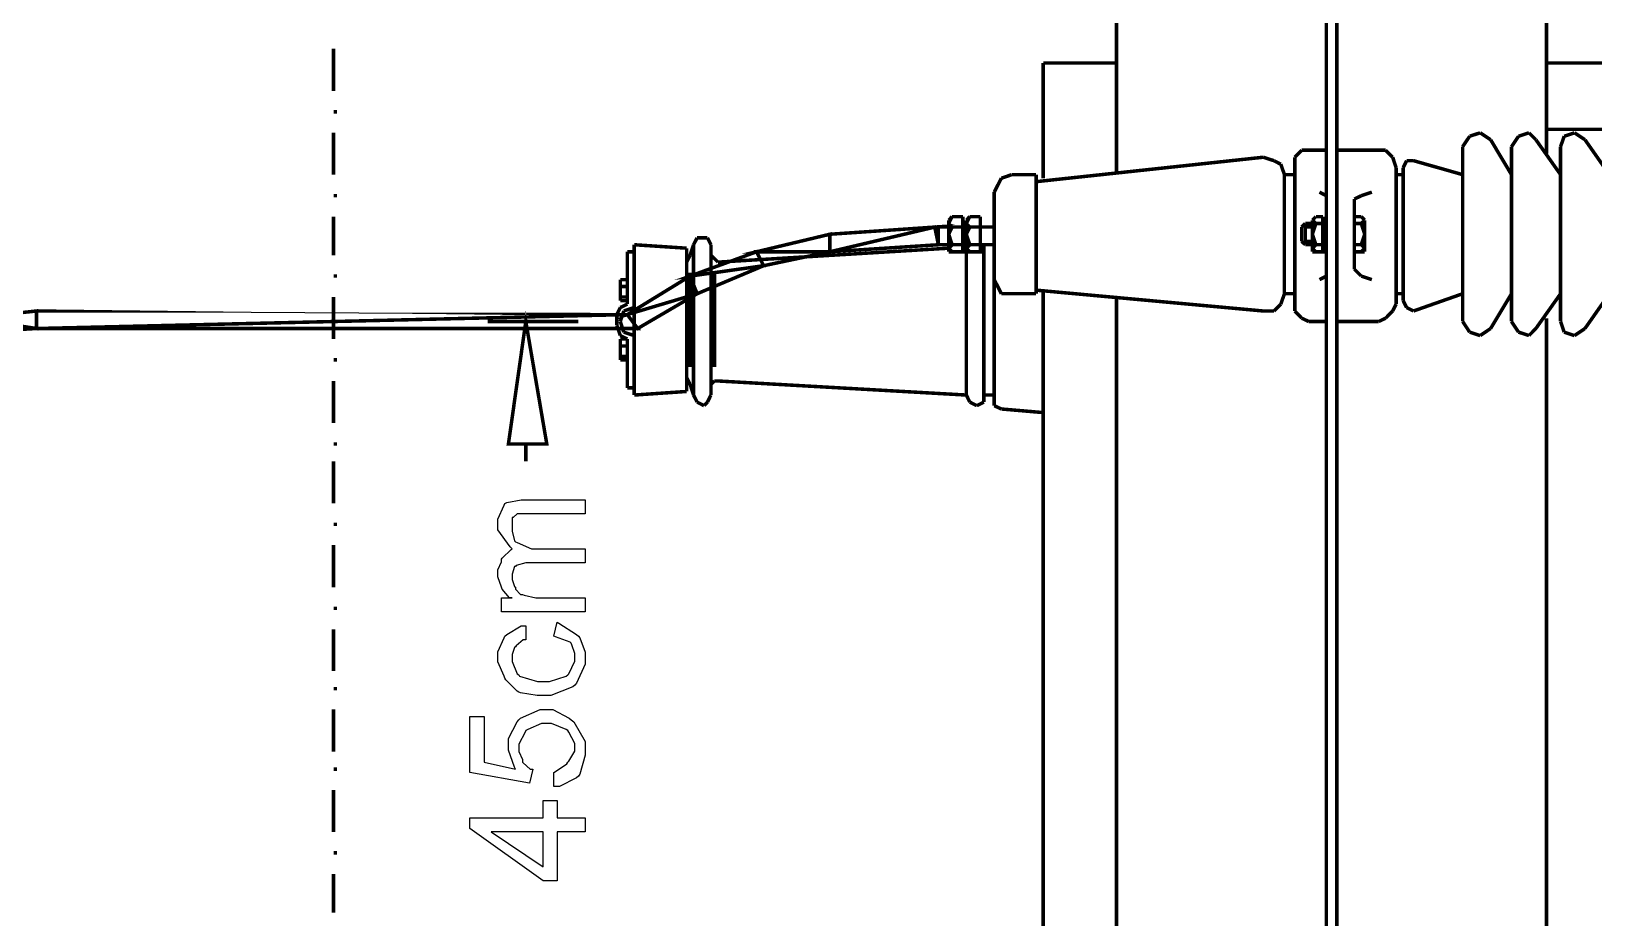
# Model space of a CAD drawing. Header units: metres. Extents: x 3290 to 4536, y 1562 to 1983.
# Drawn here: x 4166.3 to 4178.08, y 1717.11 to 1723.79 of the extents above; entities that cross this region are included whole.
import ezdxf

# ---------------------------------------------------------------- set-up
doc = ezdxf.new("R2010")
doc.units = ezdxf.units.M
for name, color, linetype in [('C00-00-00-BLACK', 7, 'Continuous'), ('C00-7E-FF', 150, 'Continuous'), ('CFF-00-00', 1, 'Continuous'), ('CFF-7E-00', 30, 'Continuous')]:
    doc.layers.add(name, color=color, linetype=linetype)

msp = doc.modelspace()

# ---------------------------------------------------------------- linework, layer by layer
at = {"layer": 'C00-00-00-BLACK', "const_width": 0.0263}
for points in [[(4177.723, 1722.865), (4177.723, 1735.792)], [(4174.483, 1722.734), (4174.483, 1732.554)], [(4176.064, 1726.761), (4176.064, 1704.884)], [(4176.143, 1726.761), (4176.143, 1704.884)], [(4168.582, 1723.339), (4168.582, 1723.656)], [(4173.93, 1722.681), (4173.93, 1723.549)], [(4174.483, 1723.549), (4173.93, 1723.549)], [(4174.483, 1722.734), (4174.483, 1723.549)], [(4174.483, 1722.734), (4174.483, 1723.549)], [(4177.723, 1723.549), (4180.305, 1723.549)], [(4168.582, 1723.181), (4168.609, 1723.181)], [(4168.582, 1722.708), (4168.582, 1723.023)], [(4177.144, 1722.997), (4177.091, 1722.918)], [(4177.223, 1723.023), (4177.144, 1722.997)], [(4177.302, 1722.971), (4177.223, 1723.023)], [(4177.302, 1722.971), (4177.459, 1722.708)], [(4177.512, 1722.997), (4177.459, 1722.918)], [(4177.591, 1723.023), (4177.512, 1722.997)], [(4177.643, 1722.971), (4177.591, 1723.023)], [(4177.643, 1722.971), (4177.829, 1722.708)], [(4177.723, 1723.049), (4179.805, 1723.049)], [(4177.856, 1722.997), (4177.829, 1722.918)], [(4177.934, 1723.023), (4177.856, 1722.997)], [(4178.013, 1722.971), (4177.934, 1723.023)], [(4178.013, 1722.971), (4178.197, 1722.708)], [(4173.877, 1722.655), (4175.589, 1722.839)], [(4175.669, 1722.813), (4175.589, 1722.839)], [(4175.878, 1722.892), (4175.826, 1722.839)], [(4175.826, 1722.839), (4175.826, 1722.76)], [(4175.931, 1722.892), (4175.878, 1722.892)], [(4176.064, 1722.892), (4175.931, 1722.892)], [(4176.459, 1722.892), (4176.143, 1722.892)], [(4176.511, 1722.892), (4176.459, 1722.892)], [(4176.564, 1722.839), (4176.511, 1722.892)], [(4176.59, 1722.76), (4176.564, 1722.839)], [(4177.091, 1721.602), (4177.091, 1722.918)], [(4177.459, 1721.602), (4177.459, 1722.918)], [(4177.829, 1721.602), (4177.829, 1722.918)], [(4173.694, 1722.708), (4173.615, 1722.681)], [(4173.877, 1722.708), (4173.694, 1722.708)], [(4173.877, 1721.811), (4173.877, 1722.708)], [(4175.721, 1722.786), (4175.669, 1722.813)], [(4175.748, 1722.708), (4175.721, 1722.786)], [(4175.748, 1722.708), (4175.826, 1722.708)], [(4175.748, 1721.811), (4175.748, 1722.708)], [(4175.826, 1721.733), (4175.826, 1722.76)], [(4176.59, 1721.733), (4176.59, 1722.76)], [(4176.59, 1722.708), (4176.643, 1722.708)], [(4176.669, 1722.813), (4176.643, 1722.76)], [(4176.643, 1721.759), (4176.643, 1722.76)], [(4176.721, 1722.813), (4176.669, 1722.813)], [(4177.091, 1722.708), (4176.721, 1722.813)], [(4173.588, 1722.629), (4173.561, 1722.576)], [(4173.615, 1722.681), (4173.588, 1722.629)], [(4168.582, 1722.549), (4168.609, 1722.549)], [(4173.561, 1721.917), (4173.561, 1722.576)], [(4176.064, 1722.549), (4176.012, 1722.576)], [(4176.327, 1722.549), (4176.275, 1722.524)], [(4176.275, 1722.524), (4176.275, 1722.445)], [(4176.407, 1722.576), (4176.327, 1722.549)], [(4168.582, 1722.101), (4168.582, 1722.392)], [(4173.244, 1722.392), (4173.218, 1722.34)], [(4173.244, 1722.392), (4173.218, 1722.365)], [(4173.218, 1722.127), (4173.218, 1722.365)], [(4173.325, 1722.392), (4173.244, 1722.392)], [(4173.325, 1722.34), (4173.325, 1722.392)], [(4173.325, 1722.392), (4173.325, 1722.365)], [(4173.325, 1722.365), (4173.325, 1722.127)], [(4173.377, 1722.392), (4173.351, 1722.34)], [(4173.377, 1722.392), (4173.351, 1722.365)], [(4173.351, 1722.365), (4173.351, 1722.127)], [(4173.456, 1722.392), (4173.377, 1722.392)], [(4173.456, 1722.34), (4173.456, 1722.392)], [(4173.456, 1722.392), (4173.456, 1722.365)], [(4173.456, 1722.365), (4173.456, 1722.127)], [(4175.985, 1722.392), (4175.959, 1722.365)], [(4175.985, 1722.392), (4175.959, 1722.365)], [(4175.959, 1722.365), (4175.985, 1722.34)], [(4175.959, 1722.127), (4175.959, 1722.365)], [(4176.038, 1722.392), (4175.985, 1722.392)], [(4176.038, 1722.365), (4176.038, 1722.392)], [(4176.038, 1722.392), (4176.038, 1722.365)], [(4176.038, 1722.34), (4176.038, 1722.365)], [(4176.038, 1722.365), (4176.064, 1722.365)], [(4176.038, 1722.127), (4176.038, 1722.365)], [(4176.275, 1722.445), (4176.275, 1722.049)], [(4176.327, 1722.392), (4176.275, 1722.392)], [(4176.353, 1722.365), (4176.327, 1722.392)], [(4176.327, 1722.392), (4176.353, 1722.365)], [(4176.327, 1722.34), (4176.353, 1722.365)], [(4176.353, 1722.365), (4176.353, 1722.127)], [(4171.322, 1722.232), (4171.295, 1722.18)], [(4171.374, 1722.232), (4171.322, 1722.232)], [(4171.4, 1722.232), (4171.374, 1722.232)], [(4171.426, 1722.18), (4171.4, 1722.232)], [(4173.14, 1722.313), (4173.14, 1722.18)], [(4173.14, 1722.313), (4173.218, 1722.313)], [(4173.14, 1722.313), (4173.14, 1722.18)], [(4173.218, 1722.34), (4173.244, 1722.313)], [(4173.244, 1722.313), (4173.218, 1722.259)], [(4173.218, 1722.259), (4173.244, 1722.18)], [(4173.244, 1722.313), (4173.325, 1722.313)], [(4173.244, 1722.313), (4173.325, 1722.313)], [(4173.325, 1722.313), (4173.325, 1722.34)], [(4173.325, 1722.259), (4173.325, 1722.313)], [(4173.325, 1722.313), (4173.351, 1722.313)], [(4173.325, 1722.313), (4173.351, 1722.313)], [(4173.325, 1722.18), (4173.325, 1722.259)], [(4173.351, 1722.34), (4173.377, 1722.313)], [(4173.377, 1722.313), (4173.351, 1722.259)], [(4173.351, 1722.259), (4173.377, 1722.18)], [(4173.377, 1722.313), (4173.456, 1722.313)], [(4173.377, 1722.313), (4173.456, 1722.313)], [(4173.456, 1722.313), (4173.456, 1722.34)], [(4173.456, 1722.259), (4173.456, 1722.313)], [(4173.456, 1722.313), (4173.561, 1722.313)], [(4173.456, 1722.18), (4173.456, 1722.259)], [(4175.905, 1722.34), (4175.878, 1722.313)], [(4175.878, 1722.313), (4175.878, 1722.206)], [(4175.959, 1722.34), (4175.905, 1722.34)], [(4175.905, 1722.18), (4175.905, 1722.34)], [(4175.959, 1722.313), (4175.905, 1722.313)], [(4175.985, 1722.34), (4175.959, 1722.259)], [(4175.959, 1722.259), (4175.985, 1722.18)], [(4176.038, 1722.34), (4175.985, 1722.34)], [(4176.038, 1722.259), (4176.038, 1722.34)], [(4176.038, 1722.18), (4176.038, 1722.259)], [(4176.327, 1722.34), (4176.275, 1722.34)], [(4176.353, 1722.259), (4176.327, 1722.34)], [(4176.327, 1722.18), (4176.353, 1722.259)], [(4170.848, 1722.127), (4170.796, 1722.127)], [(4170.796, 1721.733), (4170.796, 1722.127)], [(4170.848, 1722.18), (4171.243, 1722.154)], [(4170.848, 1721.048), (4170.848, 1722.18)], [(4171.243, 1721.075), (4171.243, 1722.154)], [(4171.295, 1722.18), (4171.269, 1722.101)], [(4171.295, 1721.048), (4171.295, 1722.18)], [(4171.426, 1722.18), (4171.426, 1722.101)], [(4171.426, 1721.048), (4171.426, 1722.18)], [(4173.218, 1722.154), (4171.479, 1722.049)], [(4173.14, 1722.18), (4173.218, 1722.18)], [(4173.244, 1722.18), (4173.218, 1722.154)], [(4173.218, 1722.154), (4173.244, 1722.127)], [(4173.244, 1722.127), (4173.218, 1722.127)], [(4173.244, 1722.18), (4173.325, 1722.18)], [(4173.325, 1722.18), (4173.244, 1722.18)], [(4173.325, 1722.127), (4173.244, 1722.127)], [(4173.351, 1722.18), (4173.325, 1722.18)], [(4173.325, 1722.18), (4173.351, 1722.18)], [(4173.351, 1722.18), (4173.325, 1722.18)], [(4173.325, 1722.154), (4173.325, 1722.18)], [(4173.325, 1722.127), (4173.325, 1722.154)], [(4173.325, 1722.127), (4173.351, 1722.127)], [(4173.377, 1722.18), (4173.351, 1722.154)], [(4173.351, 1722.154), (4173.377, 1722.127)], [(4173.351, 1722.127), (4173.351, 1721.048)], [(4173.351, 1722.127), (4173.377, 1722.127)], [(4173.377, 1722.18), (4173.456, 1722.18)], [(4173.456, 1722.18), (4173.377, 1722.18)], [(4173.456, 1722.127), (4173.377, 1722.127)], [(4173.456, 1722.18), (4173.561, 1722.18)], [(4173.456, 1722.154), (4173.456, 1722.18)], [(4173.456, 1722.127), (4173.456, 1722.154)], [(4173.456, 1722.127), (4173.483, 1722.127)], [(4173.483, 1722.18), (4173.483, 1721.048)], [(4173.483, 1722.18), (4173.509, 1722.18)], [(4173.561, 1722.18), (4173.483, 1722.18)], [(4173.483, 1722.18), (4173.509, 1722.18)], [(4173.561, 1722.18), (4173.561, 1721.022)], [(4175.878, 1722.206), (4175.905, 1722.18)], [(4175.959, 1722.206), (4175.905, 1722.206)], [(4175.959, 1722.18), (4175.905, 1722.18)], [(4175.985, 1722.18), (4175.959, 1722.154)], [(4175.959, 1722.154), (4175.985, 1722.127)], [(4175.985, 1722.127), (4175.959, 1722.127)], [(4176.038, 1722.18), (4175.985, 1722.18)], [(4176.038, 1722.127), (4175.985, 1722.127)], [(4176.038, 1722.154), (4176.038, 1722.18)], [(4176.038, 1722.127), (4176.038, 1722.154)], [(4176.038, 1722.127), (4176.064, 1722.127)], [(4176.038, 1722.127), (4176.064, 1722.127)], [(4176.327, 1722.18), (4176.275, 1722.18)], [(4176.275, 1722.127), (4176.327, 1722.127)], [(4176.353, 1722.154), (4176.327, 1722.18)], [(4176.327, 1722.127), (4176.353, 1722.154)], [(4176.327, 1722.127), (4176.353, 1722.127)], [(4171.269, 1722.101), (4171.243, 1722.049)], [(4171.426, 1722.101), (4171.453, 1722.075)], [(4171.453, 1722.075), (4171.479, 1722.049)], [(4176.275, 1722.049), (4176.275, 1721.996)], [(4168.582, 1721.944), (4168.609, 1721.944)], [(4170.743, 1721.917), (4170.796, 1721.917)], [(4170.743, 1721.917), (4170.743, 1721.865)], [(4170.743, 1721.917), (4170.743, 1721.891)], [(4170.743, 1721.759), (4170.743, 1721.891)], [(4171.269, 1721.26), (4171.269, 1721.97)], [(4171.453, 1721.26), (4171.453, 1721.97)], [(4173.561, 1721.917), (4173.588, 1721.865)], [(4176.012, 1721.917), (4176.064, 1721.944)], [(4176.275, 1721.996), (4176.327, 1721.944)], [(4176.327, 1721.944), (4176.407, 1721.917)], [(4168.582, 1721.47), (4168.582, 1721.786)], [(4170.743, 1721.865), (4170.796, 1721.865)], [(4170.743, 1721.865), (4170.743, 1721.786)], [(4170.743, 1721.786), (4170.743, 1721.759)], [(4170.743, 1721.786), (4170.796, 1721.786)], [(4173.588, 1721.865), (4173.615, 1721.811)], [(4173.615, 1721.811), (4173.694, 1721.811)], [(4173.694, 1721.811), (4173.877, 1721.811)], [(4173.877, 1721.838), (4175.589, 1721.681)], [(4173.93, 1721.838), (4173.93, 1716.257)], [(4174.483, 1716.31), (4174.483, 1721.786)], [(4175.721, 1721.733), (4175.748, 1721.811)], [(4175.748, 1721.811), (4175.826, 1721.811)], [(4176.59, 1721.811), (4176.643, 1721.811)], [(4177.091, 1721.811), (4176.721, 1721.681)], [(4177.302, 1721.549), (4177.459, 1721.811)], [(4177.643, 1721.549), (4177.829, 1721.811)], [(4178.013, 1721.549), (4178.197, 1721.811)], [(4170.743, 1721.707), (4170.717, 1721.654)], [(4170.717, 1721.654), (4170.717, 1721.575)], [(4170.743, 1721.759), (4170.796, 1721.759)], [(4170.743, 1721.759), (4170.769, 1721.759)], [(4170.796, 1721.733), (4170.743, 1721.707)], [(4170.769, 1721.681), (4170.743, 1721.602)], [(4170.848, 1721.707), (4170.769, 1721.681)], [(4175.589, 1721.681), (4175.669, 1721.681)], [(4175.669, 1721.681), (4175.721, 1721.733)], [(4175.826, 1721.733), (4175.826, 1721.681)], [(4175.826, 1721.681), (4175.878, 1721.627)], [(4176.511, 1721.627), (4176.564, 1721.681)], [(4176.564, 1721.681), (4176.59, 1721.733)], [(4176.643, 1721.759), (4176.669, 1721.707)], [(4176.669, 1721.707), (4176.721, 1721.681)], [(4170.717, 1721.575), (4170.743, 1721.496)], [(4170.743, 1721.602), (4170.769, 1721.522)], [(4175.878, 1721.627), (4175.931, 1721.602)], [(4176.064, 1721.602), (4175.931, 1721.602)], [(4176.459, 1721.602), (4176.143, 1721.602)], [(4176.459, 1721.602), (4176.511, 1721.627)], [(4177.091, 1721.602), (4177.144, 1721.522)], [(4177.223, 1721.496), (4177.302, 1721.549)], [(4177.459, 1721.602), (4177.512, 1721.522)], [(4177.591, 1721.496), (4177.643, 1721.549)], [(4177.723, 1716.469), (4177.723, 1721.627)], [(4177.829, 1721.602), (4177.856, 1721.522)], [(4177.934, 1721.496), (4178.013, 1721.549)], [(4170.743, 1721.496), (4170.796, 1721.47)], [(4170.743, 1721.47), (4170.743, 1721.444)], [(4170.743, 1721.47), (4170.743, 1721.418)], [(4170.743, 1721.47), (4170.796, 1721.47)], [(4170.743, 1721.313), (4170.743, 1721.444)], [(4170.743, 1721.418), (4170.743, 1721.338)], [(4170.743, 1721.418), (4170.796, 1721.418)], [(4170.769, 1721.522), (4170.848, 1721.496)], [(4170.796, 1721.102), (4170.796, 1721.47)], [(4177.144, 1721.522), (4177.223, 1721.496)], [(4177.512, 1721.522), (4177.591, 1721.496)], [(4177.856, 1721.522), (4177.934, 1721.496)], [(4168.582, 1721.313), (4168.609, 1721.313)], [(4170.743, 1721.338), (4170.743, 1721.313)], [(4170.743, 1721.338), (4170.796, 1721.338)], [(4170.743, 1721.313), (4170.769, 1721.313)], [(4170.743, 1721.313), (4170.796, 1721.313)], [(4171.269, 1721.129), (4171.243, 1721.181)], [(4168.582, 1720.837), (4168.582, 1721.154)], [(4170.848, 1721.102), (4170.796, 1721.102)], [(4170.848, 1721.048), (4171.243, 1721.075)], [(4171.295, 1721.048), (4171.269, 1721.129)], [(4171.426, 1721.129), (4171.453, 1721.154)], [(4171.426, 1721.048), (4171.426, 1721.129)], [(4171.453, 1721.154), (4171.479, 1721.154)], [(4173.351, 1721.048), (4171.479, 1721.154)], [(4171.295, 1721.048), (4171.322, 1720.995)], [(4171.322, 1720.995), (4171.374, 1720.968)], [(4171.374, 1720.968), (4171.4, 1720.995)], [(4171.4, 1720.995), (4171.426, 1721.048)], [(4173.351, 1721.048), (4173.377, 1720.995)], [(4173.351, 1721.048), (4173.377, 1720.995)], [(4173.377, 1720.995), (4173.43, 1720.968)], [(4173.377, 1720.995), (4173.43, 1720.968)], [(4173.43, 1720.968), (4173.483, 1720.995)], [(4173.43, 1720.968), (4173.483, 1720.995)], [(4173.483, 1720.995), (4173.483, 1721.048)], [(4173.483, 1721.048), (4173.561, 1721.048)], [(4173.561, 1721.048), (4173.483, 1721.048)], [(4173.483, 1720.995), (4173.483, 1721.048)], [(4173.561, 1721.022), (4173.561, 1720.968)], [(4173.561, 1720.968), (4173.615, 1720.943)], [(4173.93, 1720.916), (4173.615, 1720.943)], [(4173.93, 1720.916), (4173.615, 1720.943)], [(4168.582, 1720.68), (4168.609, 1720.68)], [(4168.582, 1720.232), (4168.582, 1720.549)], [(4168.582, 1720.075), (4168.609, 1720.075)], [(4168.582, 1719.6), (4168.582, 1719.918)], [(4168.582, 1719.442), (4168.609, 1719.442)], [(4168.582, 1718.969), (4168.582, 1719.284)], [(4168.582, 1718.837), (4168.609, 1718.837)], [(4168.582, 1718.362), (4168.582, 1718.68)], [(4168.582, 1718.231), (4168.609, 1718.231)], [(4168.582, 1717.758), (4168.582, 1718.073)], [(4168.582, 1717.6), (4168.609, 1717.6)], [(4168.582, 1717.151), (4168.582, 1717.442)]]:
    msp.add_lwpolyline(points, dxfattribs=at)
at = {"layer": 'C00-7E-FF', "const_width": 0.0263}
msp.add_lwpolyline([(4169.9, 1720.68), (4170.189, 1720.68), (4170.031, 1721.602), (4169.9, 1720.68)], close=True, dxfattribs=at)
for points in [[(4170.427, 1721.602), (4169.743, 1721.602)], [(4170.031, 1720.68), (4170.031, 1720.549)]]:
    msp.add_lwpolyline(points, dxfattribs=at)
at = {"layer": 'C00-7E-FF'}
msp.add_lwpolyline([(4169.9, 1720.68), (4170.189, 1720.68), (4170.031, 1721.602), (4169.9, 1720.68)], close=True, dxfattribs=at)
at = {"layer": 'CFF-00-00', "const_width": 0.0263}
for points in [[(4172.322, 1722.259), (4172.322, 1722.127), (4171.77, 1722.127), (4172.322, 1722.259)], [(4173.14, 1722.18), (4173.113, 1722.313), (4172.322, 1722.127), (4173.14, 1722.18)], [(4173.113, 1722.313), (4172.322, 1722.127), (4172.322, 1722.259), (4173.113, 1722.313)], [(4171.77, 1722.127), (4171.823, 1722.022), (4171.269, 1721.944), (4171.77, 1722.127)], [(4172.322, 1722.127), (4171.77, 1722.127), (4171.823, 1722.022), (4172.322, 1722.127)], [(4171.823, 1722.022), (4171.269, 1721.944), (4171.322, 1721.811), (4171.823, 1722.022)], [(4171.269, 1721.944), (4171.322, 1721.811), (4170.796, 1721.654), (4171.269, 1721.944)], [(4171.322, 1721.811), (4170.796, 1721.654), (4170.874, 1721.549), (4171.322, 1721.811)], [(4166.343, 1721.681), (4166.343, 1721.549), (4165.843, 1721.627), (4166.343, 1721.681)], [(4170.796, 1721.654), (4166.343, 1721.549), (4166.343, 1721.681), (4170.796, 1721.654)], [(4170.874, 1721.549), (4170.796, 1721.654), (4166.343, 1721.549), (4170.874, 1721.549)], [(4166.343, 1721.549), (4165.843, 1721.627), (4165.869, 1721.522), (4166.343, 1721.549)]]:
    msp.add_lwpolyline(points, close=True, dxfattribs=at)
at = {"layer": 'CFF-00-00'}
for points in [[(4172.322, 1722.259), (4172.322, 1722.127), (4171.77, 1722.127), (4172.322, 1722.259)], [(4173.14, 1722.18), (4173.113, 1722.313), (4172.322, 1722.127), (4173.14, 1722.18)], [(4173.113, 1722.313), (4172.322, 1722.127), (4172.322, 1722.259), (4173.113, 1722.313)], [(4171.77, 1722.127), (4171.823, 1722.022), (4171.269, 1721.944), (4171.77, 1722.127)], [(4172.322, 1722.127), (4171.77, 1722.127), (4171.823, 1722.022), (4172.322, 1722.127)], [(4171.823, 1722.022), (4171.269, 1721.944), (4171.322, 1721.811), (4171.823, 1722.022)], [(4171.269, 1721.944), (4171.322, 1721.811), (4170.796, 1721.654), (4171.269, 1721.944)], [(4171.322, 1721.811), (4170.796, 1721.654), (4170.874, 1721.549), (4171.322, 1721.811)], [(4166.343, 1721.681), (4166.343, 1721.549), (4165.843, 1721.627), (4166.343, 1721.681)], [(4170.796, 1721.654), (4166.343, 1721.549), (4166.343, 1721.681), (4170.796, 1721.654)], [(4166.343, 1721.549), (4165.843, 1721.627), (4165.869, 1721.522), (4166.343, 1721.549)], [(4170.874, 1721.549), (4170.796, 1721.654), (4166.343, 1721.549), (4170.874, 1721.549)]]:
    msp.add_lwpolyline(points, close=True, dxfattribs=at)
at = {"layer": 'CFF-7E-00'}
for points in [[(4170.479, 1719.416), (4169.848, 1719.416), (4169.848, 1719.521), (4169.927, 1719.521), (4169.907, 1719.521), (4169.853, 1719.587), (4169.848, 1719.6), (4169.848, 1719.6), (4169.821, 1719.68), (4169.821, 1719.705), (4169.821, 1719.732), (4169.848, 1719.793), (4169.848, 1719.812), (4169.853, 1719.819), (4169.92, 1719.885), (4169.927, 1719.891), (4169.913, 1719.904), (4169.821, 1720.033), (4169.821, 1720.075), (4169.821, 1720.114), (4169.868, 1720.219), (4169.874, 1720.232), (4169.887, 1720.239), (4169.995, 1720.259), (4170.031, 1720.259), (4170.479, 1720.259), (4170.479, 1720.154), (4170.084, 1720.154), (4170.058, 1720.154), (4169.998, 1720.154), (4169.979, 1720.154), (4169.965, 1720.154), (4169.936, 1720.127), (4169.927, 1720.127), (4169.927, 1720.108), (4169.927, 1720.064), (4169.927, 1720.049), (4169.927, 1720.023), (4169.946, 1719.95), (4169.953, 1719.943), (4169.966, 1719.937), (4170.074, 1719.891), (4170.11, 1719.891), (4170.479, 1719.891), (4170.479, 1719.784), (4170.058, 1719.784), (4170.031, 1719.784), (4169.959, 1719.764), (4169.953, 1719.757), (4169.946, 1719.757), (4169.927, 1719.698), (4169.927, 1719.678), (4169.927, 1719.659), (4169.946, 1719.607), (4169.953, 1719.6), (4169.953, 1719.587), (4169.991, 1719.547), (4170.005, 1719.547), (4170.018, 1719.542), (4170.107, 1719.521), (4170.137, 1719.521), (4170.479, 1719.521), (4170.479, 1719.416)], [(4170.242, 1719.232), (4170.268, 1719.337), (4170.281, 1719.331), (4170.412, 1719.245), (4170.427, 1719.232), (4170.439, 1719.219), (4170.479, 1719.111), (4170.479, 1719.074), (4170.479, 1719.022), (4170.412, 1718.878), (4170.4, 1718.864), (4170.386, 1718.851), (4170.219, 1718.785), (4170.163, 1718.785), (4170.117, 1718.785), (4169.991, 1718.805), (4169.979, 1718.811), (4169.965, 1718.818), (4169.88, 1718.903), (4169.874, 1718.916), (4169.868, 1718.93), (4169.821, 1719.039), (4169.821, 1719.074), (4169.821, 1719.114), (4169.868, 1719.219), (4169.874, 1719.232), (4169.887, 1719.245), (4169.995, 1719.311), (4170.031, 1719.311), (4170.031, 1719.205), (4170.012, 1719.205), (4169.959, 1719.16), (4169.953, 1719.153), (4169.946, 1719.147), (4169.927, 1719.093), (4169.927, 1719.074), (4169.927, 1719.042), (4169.965, 1718.949), (4169.979, 1718.942), (4169.984, 1718.93), (4170.118, 1718.89), (4170.163, 1718.89), (4170.209, 1718.89), (4170.334, 1718.93), (4170.348, 1718.942), (4170.354, 1718.949), (4170.4, 1719.044), (4170.4, 1719.074), (4170.4, 1719.101), (4170.379, 1719.167), (4170.373, 1719.18), (4170.366, 1719.186), (4170.255, 1719.226), (4170.242, 1719.232)], [(4170.242, 1718.1), (4170.242, 1718.205), (4170.255, 1718.212), (4170.341, 1718.27), (4170.348, 1718.283), (4170.354, 1718.29), (4170.4, 1718.365), (4170.4, 1718.389), (4170.4, 1718.423), (4170.354, 1718.508), (4170.348, 1718.521), (4170.334, 1718.528), (4170.225, 1718.575), (4170.189, 1718.575), (4170.15, 1718.575), (4170.045, 1718.528), (4170.031, 1718.521), (4170.025, 1718.508), (4169.979, 1718.419), (4169.979, 1718.389), (4169.979, 1718.363), (4170.005, 1718.304), (4170.005, 1718.283), (4170.011, 1718.278), (4170.065, 1718.231), (4170.084, 1718.231), (4170.058, 1718.126), (4169.609, 1718.205), (4169.609, 1718.627), (4169.716, 1718.627), (4169.716, 1718.283), (4169.953, 1718.231), (4169.946, 1718.245), (4169.9, 1718.373), (4169.9, 1718.415), (4169.9, 1718.462), (4169.965, 1718.588), (4169.979, 1718.601), (4169.991, 1718.615), (4170.14, 1718.68), (4170.189, 1718.68), (4170.235, 1718.68), (4170.359, 1718.615), (4170.373, 1718.601), (4170.393, 1718.588), (4170.479, 1718.439), (4170.479, 1718.389), (4170.479, 1718.337), (4170.439, 1718.192), (4170.427, 1718.178), (4170.412, 1718.165), (4170.284, 1718.1), (4170.242, 1718.1)], [(4170.479, 1717.758), (4170.268, 1717.758), (4170.268, 1717.39), (4170.163, 1717.39), (4169.609, 1717.784), (4169.609, 1717.864), (4170.163, 1717.864), (4170.163, 1717.995), (4170.268, 1717.995), (4170.268, 1717.864), (4170.479, 1717.864), (4170.479, 1717.758)], [(4170.163, 1717.758), (4169.769, 1717.758), (4170.163, 1717.495), (4170.163, 1717.758)]]:
    msp.add_lwpolyline(points, close=True, dxfattribs=at)

doc.saveas('drawing.dxf')
